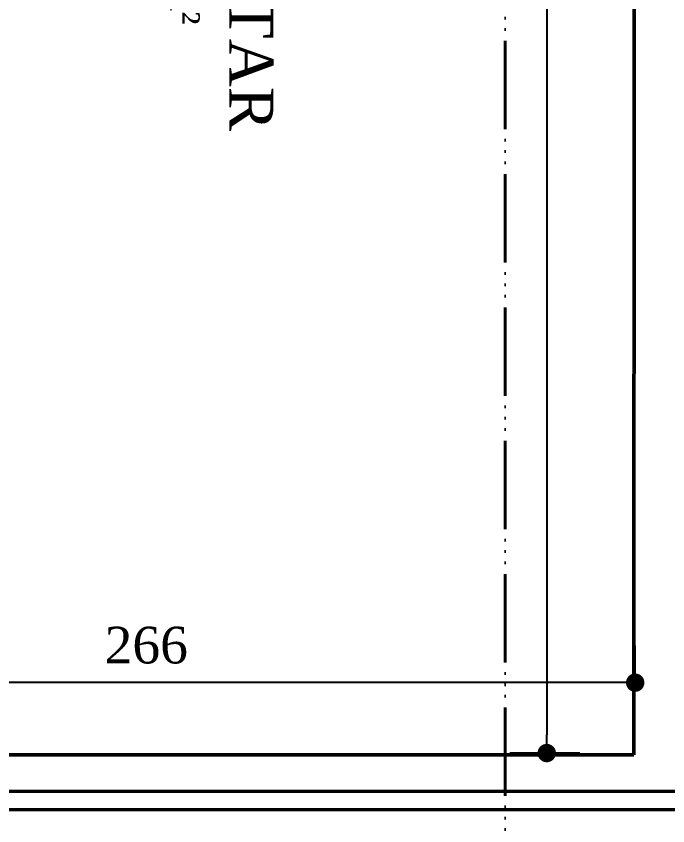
# Model space of a CAD drawing. Header units: centimetres. Extents: x -48696 to 156237, y -5617 to 29024.
# Drawn here: x -20292.6 to -20115.3, y 19754.2 to 19974.5 of the extents above; entities that cross this region are included whole.
import ezdxf

# ---------------------------------------------------------------- set-up
doc = ezdxf.new("R2010")
doc.units = ezdxf.units.CM
doc.linetypes.add('ACAD_ISO06W100', pattern=[36, 24, -3, 0, -3, 0, -3, 0, -3])
doc.layers.add('Corte Planta', color=4, linetype='ACAD_ISO06W100', lineweight=40)
doc.layers.add('Parede Baixa', color=5, linetype='Continuous', lineweight=50)
doc.layers.add('Portas-Cotas', color=2, linetype='Continuous')
doc.styles.add('Valéria', font='romantic.ttf', dxfattribs={"height": 10})
doc.dimstyles.new('Cota - 50', dxfattribs={"dimtxt": 10, "dimasz": 5, "dimexe": 10, "dimexo": 20, "dimgap": 5, "dimtad": 1, "dimtxsty": 'Valéria', "dimblk": 'DOT', "dimcen": 0, "dimclrd": 12, "dimclre": 12, "dimclrt": 2, "dimazin": 2, "dimtfac": 1, "dimtix": 1, "dimtmove": 0, "dimatfit": 3, "dimldrblk": 'DOT', "dimfxl": 1, "dimarcsym": 0})

# ---------------------------------------------------------------- blocks, each defined once
blk = doc.blocks.new('_Dot')
at = {"color": 0, "linetype": 'ByBlock', "lineweight": -2}
blk.add_line((-0.5, 0), (-1, 0), dxfattribs=at)
at = {"color": 0, "linetype": 'ByBlock', "const_width": 0.5}
blk.add_lwpolyline([(-0.25, 0, 1), (0.25, 0, 1)], format="xyb", close=True, dxfattribs=at)
blk = doc.blocks.new('*D976')
at = {"color": 12, "lineweight": -2, "transparency": 16777216}
for p, q in [((-20390.17, 19793.44), (-20390.17, 19803.13)), ((-20124.17, 19793.48), (-20124.17, 19803.13)), ((-20129.17, 19793.13), (-20385.17, 19793.13))]:
    blk.add_line(p, q, dxfattribs=at)
at = {"layer": 'Defpoints', "color": 0, "transparency": 16777216}
for p in [(-20390.17, 19793.13), (-20390.17, 19773.44), (-20124.17, 19773.48)]:
    blk.add_point(p, dxfattribs=at)
at = {"color": 12, "lineweight": -2, "transparency": 16777216, "xscale": 5, "yscale": 5, "zscale": 5, "rotation": 180}
blk.add_blockref('_Dot', (-20390.17, 19793.13), dxfattribs=at)
at = {"color": 12, "lineweight": -2, "transparency": 16777216, "xscale": 5, "yscale": 5, "zscale": 5}
blk.add_blockref('_Dot', (-20124.17, 19793.13), dxfattribs=at)
at = {"color": 2, "transparency": 16777216, "insert": (-20257.17, 19803.28), "char_height": 10, "attachment_point": 5, "style": 'Valéria'}
blk.add_mtext('266', dxfattribs=at)
blk = doc.blocks.new('*D977')
at = {"color": 12, "lineweight": -2, "transparency": 16777216}
for p, q in [((-20138.57, 20373.96), (-20158.23, 20373.96)), ((-20148.23, 20368.96), (-20148.23, 19778.96)), ((-20139.19, 19773.96), (-20158.23, 19773.96))]:
    blk.add_line(p, q, dxfattribs=at)
at = {"layer": 'Defpoints', "color": 0, "transparency": 16777216}
for p in [(-20118.57, 20373.96), (-20148.23, 19773.96), (-20119.19, 19773.96)]:
    blk.add_point(p, dxfattribs=at)
at = {"color": 12, "lineweight": -2, "transparency": 16777216, "xscale": 5, "yscale": 5, "zscale": 5}
for p, rotation in [((-20148.23, 20373.96), 90), ((-20148.23, 19773.96), 270)]:
    blk.add_blockref('_Dot', p, dxfattribs=dict(at, rotation=rotation))
at = {"color": 2, "transparency": 16777216, "insert": (-20158.38, 20073.96), "char_height": 10, "attachment_point": 5, "rotation": 90, "style": 'Valéria'}
blk.add_mtext('600', dxfattribs=at)

msp = doc.modelspace()

# ---------------------------------------------------------------- linework, layer by layer
msp.add_line((-20175.49231, 19773.48682), (-20182.84787, 19773.48682))
at = {"layer": 'Corte Planta'}
msp.add_line((-20159.51055, 20693.83568), (-20159.51055, 18678.78544), dxfattribs=at)
at = {"layer": 'Parede Baixa'}
for p, q in [((-20124.37183, 20061.96179), (-20124.54009, 19773.47579)), ((-20124.54009, 19773.47579), (-20613.90557, 19773.4013)), ((-20613.91882, 19763.77225), (-19644.3162, 19763.20673)), ((-20613.91779, 19758.77225), (-19644.31765, 19758.20673))]:
    msp.add_line(p, q, dxfattribs=at)

# ---------------------------------------------------------------- texts
at = {"layer": 'Portas-Cotas', "insert": (-20222.59099, 20009.20076), "char_height": 12, "width": 112.4201183, "attachment_point": 2, "rotation": 270, "style": 'Valéria'}
msp.add_mtext('ESTAR/JANTAR\\P{\\H0.6667x;ÁREA = 15 m²}', dxfattribs=at)

# ---------------------------------------------------------------- dimensions: what is measured, and where the dimension line sits
dim = msp.add_linear_dim(base=(-20148.23292, 19773.95888), p1=(-20118.56813, 20373.95613), p2=(-20119.18986, 19773.95888), angle=270, dimstyle='Cota - 50')
dim.commit()
dim.dimension.update_dxf_attribs({"geometry": '*D977', "text_midpoint": (-20158.38085, 20073.9575)})
dim = msp.add_linear_dim(base=(-20390.17428, 19793.13444), p1=(-20124.17428, 19773.47556), p2=(-20390.17428, 19773.43536), dimstyle='Cota - 50')
dim.commit()
dim.dimension.update_dxf_attribs({"geometry": '*D976', "text_midpoint": (-20257.17428, 19803.28237)})

doc.saveas('drawing.dxf')
